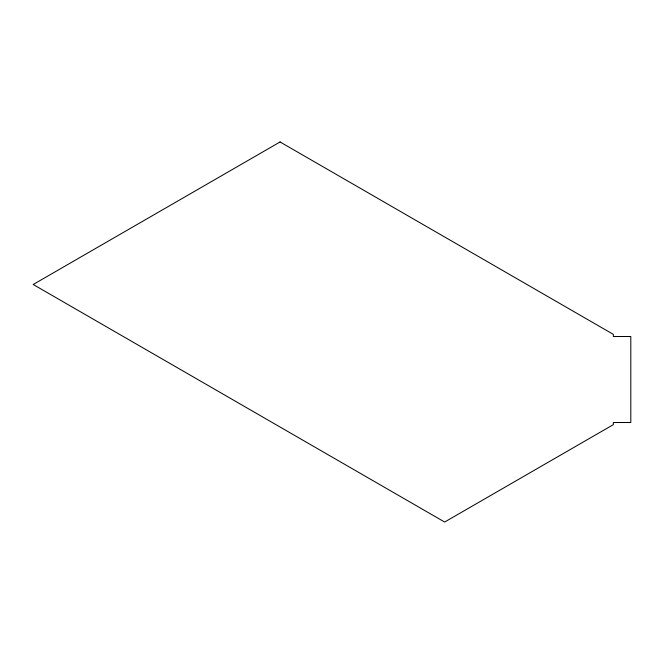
<?xml version="1.0" encoding="UTF-8"?>
<svg xmlns="http://www.w3.org/2000/svg" width="664" height="664" viewBox="0 0 664 664"><rect width="100%" height="100%" fill="white"/><g stroke="black" fill="none" stroke-linecap="round" stroke-linejoin="round"><path stroke-width="1" d="M280.067 141.963L33.2 284.491L444.648 522.037L613.345 424.645L613.345 422.512L630.8 422.512L630.8 336.507L613.345 336.507L613.345 334.374L280.067 141.963"/></g></svg>
